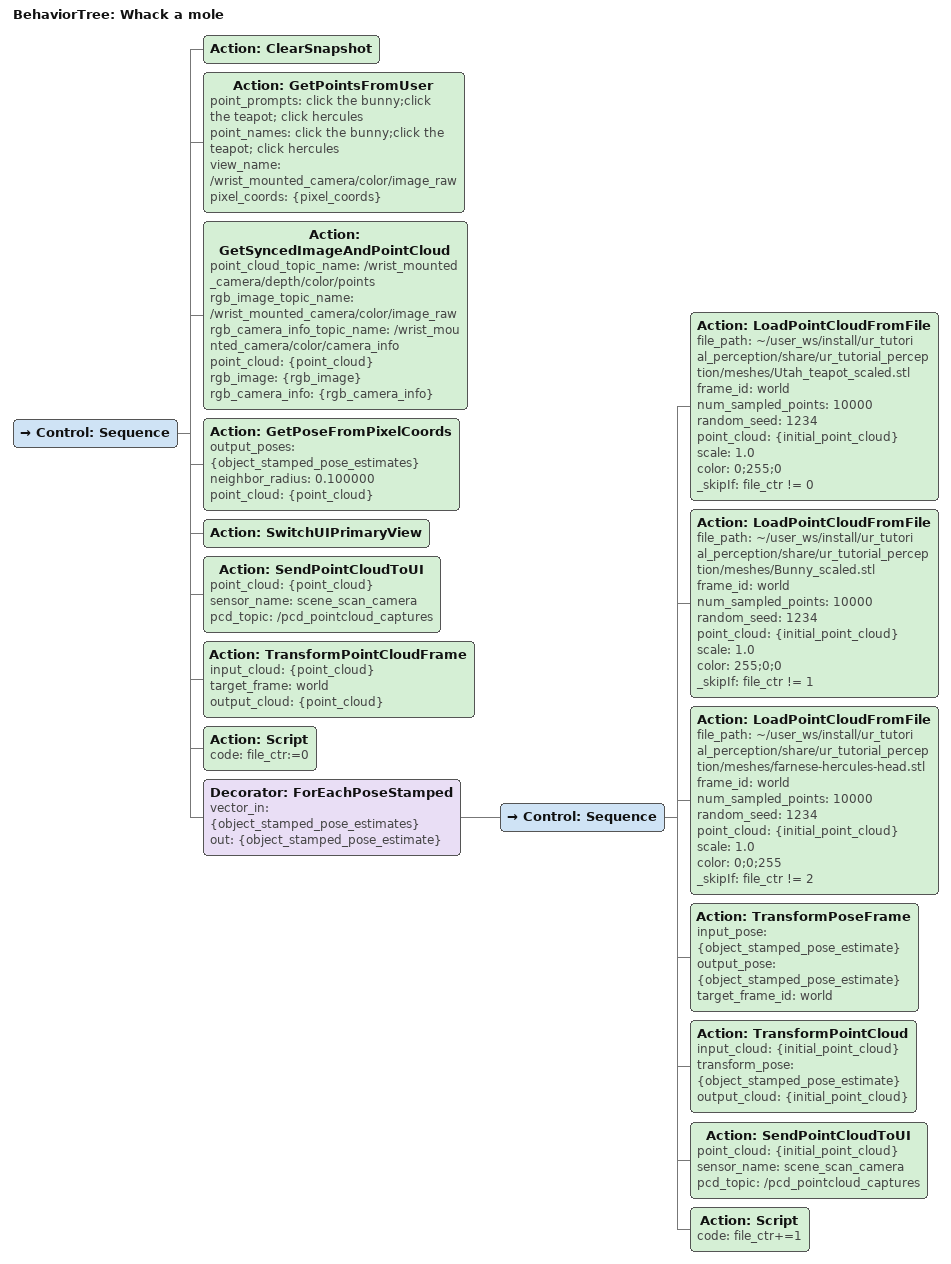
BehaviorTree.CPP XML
<?xml version='1.0' encoding='UTF-8'?>
<root BTCPP_format="4" main_tree_to_execute="Whack a mole">
  <BehaviorTree ID="Whack a mole" _description="Whack a mole." _hardcoded="false">
    <Control ID="Sequence">
      <Action ID="ClearSnapshot"/>
      <Action ID="GetPointsFromUser" point_prompts="click the bunny;click the teapot; click hercules" point_names="click the bunny;click the teapot; click hercules" view_name="/wrist_mounted_camera/color/image_raw" pixel_coords="{pixel_coords}"/>
      <Action ID="GetSyncedImageAndPointCloud" point_cloud_topic_name="/wrist_mounted_camera/depth/color/points" rgb_image_topic_name="/wrist_mounted_camera/color/image_raw" rgb_camera_info_topic_name="/wrist_mounted_camera/color/camera_info" point_cloud="{point_cloud}" rgb_image="{rgb_image}" rgb_camera_info="{rgb_camera_info}"/>
      <Action ID="GetPoseFromPixelCoords" output_poses="{object_stamped_pose_estimates}" neighbor_radius="0.100000" point_cloud="{point_cloud}"/>
      <Action ID="SwitchUIPrimaryView"/>
      <Action ID="SendPointCloudToUI" point_cloud="{point_cloud}" sensor_name="scene_scan_camera" pcd_topic="/pcd_pointcloud_captures"/>
      <Action ID="TransformPointCloudFrame" input_cloud="{point_cloud}" target_frame="world" output_cloud="{point_cloud}"/>
      <Action ID="Script" code=" file_ctr:=0 "/>
      <Decorator ID="ForEachPoseStamped" vector_in="{object_stamped_pose_estimates}" out="{object_stamped_pose_estimate}">
        <Control ID="Sequence">
          <Action ID="LoadPointCloudFromFile" file_path="~/user_ws/install/ur_tutorial_perception/share/ur_tutorial_perception/meshes/Utah_teapot_scaled.stl" frame_id="world" num_sampled_points="10000" random_seed="1234" point_cloud="{initial_point_cloud}" scale="1.0" color="0;255;0" _skipIf="file_ctr != 0"/>
          <Action ID="LoadPointCloudFromFile" file_path="~/user_ws/install/ur_tutorial_perception/share/ur_tutorial_perception/meshes/Bunny_scaled.stl" frame_id="world" num_sampled_points="10000" random_seed="1234" point_cloud="{initial_point_cloud}" scale="1.0" color="255;0;0" _skipIf="file_ctr != 1"/>
          <Action ID="LoadPointCloudFromFile" file_path="~/user_ws/install/ur_tutorial_perception/share/ur_tutorial_perception/meshes/farnese-hercules-head.stl" frame_id="world" num_sampled_points="10000" random_seed="1234" point_cloud="{initial_point_cloud}" scale="1.0" color="0;0;255" _skipIf="file_ctr != 2"/>
          <Action ID="TransformPoseFrame" input_pose="{object_stamped_pose_estimate}" output_pose="{object_stamped_pose_estimate}" target_frame_id="world"/>
          <Action ID="TransformPointCloud" input_cloud="{initial_point_cloud}" transform_pose="{object_stamped_pose_estimate}" output_cloud="{initial_point_cloud}"/>
          <Action ID="SendPointCloudToUI" point_cloud="{initial_point_cloud}" sensor_name="scene_scan_camera" pcd_topic="/pcd_pointcloud_captures"/>
          <Action ID="Script" code=" file_ctr+=1 "/>
        </Control>
      </Decorator>
    </Control>
  </BehaviorTree>
</root>
